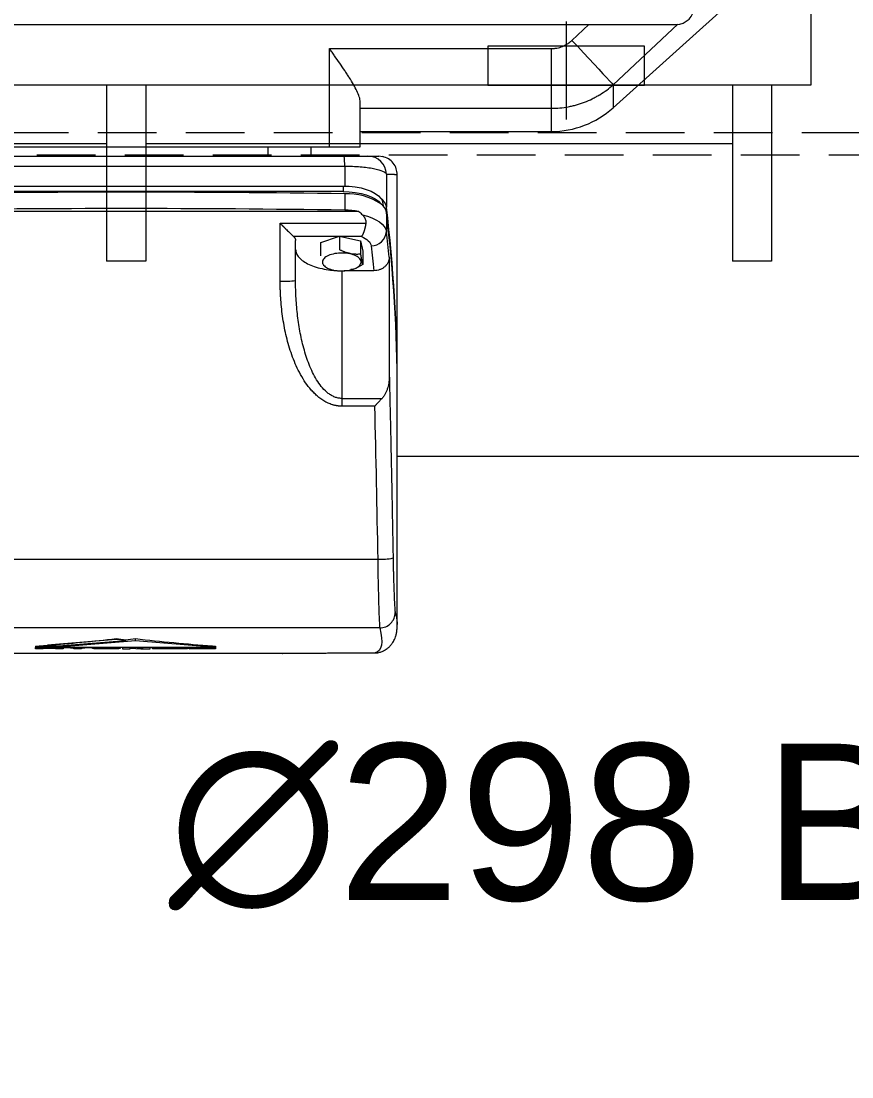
# Model space of a CAD drawing. Header units: millimetres. Extents: x -1229 to 6348, y -522 to 5252.
# Drawn here: x 717.9 to 987.6, y 2531.7 to 2874.5 of the extents above; entities that cross this region are included whole.
import ezdxf

# ---------------------------------------------------------------- set-up
doc = ezdxf.new("R2010")
doc.units = ezdxf.units.MM
doc.header["$LTSCALE"] = 25.4
doc.linetypes.add('CENTER', pattern=[2, 1.25, -0.25, 0.25, -0.25])
doc.linetypes.add('HIDDEN', pattern=[0.375, 0.25, -0.125])
doc.layers.get('Defpoints').update_dxf_attribs({"lineweight": 5})
for name, color, linetype, lineweight in [('CL', 1, 'CENTER', 5), ('HID2', 3, 'HIDDEN', 5), ('TEXT', 104, 'Continuous', 5)]:
    doc.layers.add(name, color=color, linetype=linetype, lineweight=lineweight)
doc.styles.get("Standard").update_dxf_attribs({"font": 'arial.ttf'})
doc.dimstyles.new('STANDARD 2 PLCS$3', dxfattribs={"dimtxt": 25.4, "dimasz": 12.7, "dimexe": 4.572, "dimexo": 1.5875, "dimgap": 2.286, "dimtad": 0, "dimtih": 1, "dimtoh": 1, "dimzin": 4, "dimdsep": 46, "dimtxsty": 'Standard', "dimcen": 2.286, "dimaunit": 1, "dimadec": 0, "dimazin": 1, "dimtfac": 1, "dimtofl": 0, "dimtmove": 1, "dimatfit": 3, "dimfxl": 25.4, "dimtolj": 1, "dimtzin": 4, "dimarcsym": 0})

# ---------------------------------------------------------------- blocks, each defined once
blk = doc.blocks.new('HHI 365TS TOP VIEW')
at = {"color": 7, "linetype": 'Continuous', "lineweight": 5}
for p, q in [((-241.59, -242.29), (-200.72, -205.5)), ((-575.2, -215.26), (-221.2, -215.26)), ((-254.97, -220.43), (-249.44, -215.26)), ((-220.61, -215.12), (-241.59, -234.83)), ((-254.97, -220.43), (-253.09, -222.45)), ((-253.09, -222.45), (-251.24, -224.44)), ((-333.7, -223.08), (-261.66, -223.08)), ((-333.7, -255), (-333.7, -223.08)), ((-261.66, -223.08), (-261.66, -242.48)), ((-251.24, -224.44), (-249.47, -226.35)), ((-249.47, -226.35), (-247.8, -228.15)), ((-247.8, -228.15), (-246.27, -229.79)), ((-246.27, -229.79), (-244.91, -231.26)), ((-244.91, -231.26), (-243.74, -232.52)), ((-243.74, -232.52), (-242.78, -233.55)), ((-242.78, -233.55), (-242.06, -234.33)), ((-242.06, -234.33), (-241.59, -234.83)), ((-241.59, -234.83), (-241.59, -242.29)), ((-323.7, -255), (-323.7, -240.4)), ((-323.7, -242.48), (-261.66, -242.48)), ((-261.66, -242.48), (-261.66, -250)), ((-323.7, -250), (-261.66, -250)), ((-465.7, -255), (-333.7, -255)), ((-353.7, -255), (-353.7, -258)), ((-339.7, -255), (-339.7, -258)), ((-333.7, -255), (-323.7, -255)), ((-316.42, -258.26), (-317.71, -258)), ((-328.74, -261.24), (-328.74, -267.72)), ((-315.19, -263.85), (-315.19, -274.53)), ((-311.71, -263.99), (-311.71, -264)), ((-311.7, -332.79), (-311.7, -264)), ((-470.15, -267.72), (-329.25, -267.72)), ((-329.25, -269.49), (-470.15, -269.49)), ((-329.25, -267.72), (-329.25, -269.49)), ((-329.25, -267.72), (-327.25, -267.79)), ((-329.25, -269.49), (-327.25, -269.56)), ((-328.74, -270.22), (-328.74, -275.55)), ((-327.25, -267.79), (-325.3, -268)), ((-327.25, -269.56), (-325.3, -269.77)), ((-325.3, -268), (-323.44, -268.34)), ((-325.3, -269.77), (-323.44, -270.12)), ((-323.44, -268.34), (-321.73, -268.82)), ((-323.44, -270.12), (-321.73, -270.59)), ((-321.73, -268.82), (-320.19, -269.41)), ((-321.73, -270.59), (-320.19, -271.18)), ((-320.19, -269.41), (-318.86, -270.1)), ((-318.86, -270.1), (-317.78, -270.88)), ((-320.19, -271.18), (-318.86, -271.88)), ((-318.86, -271.88), (-317.78, -272.65)), ((-317.78, -270.88), (-316.98, -271.72)), ((-317.78, -272.65), (-316.98, -273.5)), ((-316.2, -274.24), (-316.26, -273.48)), ((-316.26, -274.17), (-316.26, -273.48)), ((-324.2, -275.97), (-475.2, -275.97)), ((-322.96, -277.11), (-321.36, -277.53)), ((-321.36, -277.53), (-319.9, -278.05)), ((-315.19, -276.31), (-315.19, -282.52)), ((-349.7, -279.83), (-321.9, -279.83)), ((-349.7, -298.59), (-349.7, -279.83)), ((-319.9, -278.05), (-318.6, -278.65)), ((-318.6, -278.65), (-317.48, -279.33)), ((-317.48, -279.33), (-316.57, -280.07)), ((-316.57, -280.07), (-315.88, -280.86)), ((-315.88, -280.86), (-315.41, -281.68)), ((-330.73, -284.16), (-345.31, -284.16)), ((-336.54, -286.09), (-330.73, -284.16)), ((-330.45, -284.07), (-330.73, -284.16)), ((-330.45, -284.07), (-330.45, -288.34)), ((-330.01, -284.16), (-330.45, -284.07)), ((-323.34, -284.16), (-330.01, -284.16)), ((-330.01, -284.16), (-323.61, -285.49)), ((-315.41, -281.68), (-315.19, -282.52)), ((-336.54, -290.35), (-336.54, -286.09)), ((-323.61, -285.49), (-323.61, -289.75)), ((-323.61, -285.49), (-322.86, -288.92)), ((-322.86, -288.92), (-322.86, -293.19)), ((-314.27, -290.77), (-314.27, -329.33)), ((-332.58, -294.97), (-332.47, -294.99)), ((-329.7, -295.21), (-329.7, -336.68)), ((-319.28, -295.21), (-328.96, -295.21)), ((-326.95, -295), (-326.77, -294.95)), ((-311.7, -332.79), (-311.7, -332.75)), ((-311.7, -334.57), (-311.7, -332.79)), ((-311.7, -410.41), (-311.7, -334.57)), ((-329.7, -336.68), (-329.7, -339.21)), ((-329.7, -336.68), (-316.6, -336.68)), ((-319.05, -339.21), (-329.7, -339.21)), ((-481.36, -388.93), (-318.04, -388.93)), ((-317.36, -411.2), (-482.04, -411.2)), ((-311.78, -410.41), (-311.79, -410.57)), ((-402.95, -415.01), (-402.95, -414.69)), ((-396.7, -415.43), (-396.7, -414.69)), ((-429.15, -417.19), (-426.65, -417.19)), ((-429.15, -417.19), (-429.15, -417.62)), ((-429.15, -417.62), (-426.65, -417.62)), ((-429.15, -417.97), (-429.15, -417.62)), ((-426.65, -417.97), (-429.15, -417.97)), ((-427.95, -417.08), (-421.7, -417.08)), ((-426.65, -417.19), (-426.65, -417.62)), ((-426.65, -417.32), (-422.65, -417.32)), ((-426.65, -417.62), (-426.65, -417.76)), ((-426.65, -417.76), (-422.65, -417.76)), ((-422.65, -417.83), (-426.65, -417.83)), ((-426.65, -417.83), (-426.65, -417.97)), ((-402.95, -415.01), (-425.21, -416.85)), ((-422.65, -417.19), (-421.7, -417.19)), ((-422.65, -417.19), (-422.65, -417.62)), ((-422.65, -417.76), (-422.65, -417.62)), ((-422.65, -417.62), (-420.15, -417.62)), ((-422.65, -417.97), (-422.65, -417.83)), ((-420.15, -417.97), (-422.65, -417.97)), ((-421.7, -417.08), (-399.82, -415.27)), ((-396.7, -415.43), (-421.7, -417.5)), ((-421.7, -417.08), (-421.7, -417.5)), ((-421.7, -417.5), (-371.7, -417.5)), ((-420.15, -417.5), (-420.15, -417.62)), ((-420.15, -417.62), (-420.15, -417.97)), ((-419.9, -417.5), (-419.9, -417.62)), ((-416.65, -417.86), (-419.9, -417.62)), ((-419.9, -417.62), (-417.35, -417.62)), ((-417.35, -417.5), (-417.35, -417.62)), ((-417.35, -417.62), (-415.4, -417.76)), ((-416.65, -417.97), (-416.65, -417.86)), ((-414.15, -417.97), (-416.65, -417.97)), ((-415.4, -417.76), (-415.4, -417.5)), ((-415.4, -417.76), (-413.45, -417.62)), ((-410.9, -417.62), (-414.15, -417.86)), ((-414.15, -417.86), (-414.15, -417.97)), ((-413.45, -417.5), (-413.45, -417.62)), ((-413.45, -417.62), (-410.9, -417.62)), ((-410.9, -417.5), (-410.9, -417.62)), ((-410.65, -417.5), (-410.65, -417.62)), ((-410.65, -417.62), (-408.15, -417.62)), ((-410.65, -417.89), (-410.65, -417.62)), ((-403.4, -417.97), (-408.9, -417.97)), ((-408.15, -417.5), (-408.15, -417.62)), ((-408.15, -417.62), (-408.15, -417.87)), ((-407.4, -417.5), (-407.4, -417.9)), ((-407.4, -417.9), (-404.9, -417.9)), ((-404.9, -417.9), (-404.9, -417.5)), ((-404.15, -417.62), (-404.15, -417.5)), ((-404.15, -417.62), (-401.65, -417.62)), ((-404.15, -417.87), (-404.15, -417.62)), ((-399.82, -415.27), (-402.95, -415.01)), ((-401.65, -417.5), (-401.65, -417.62)), ((-401.65, -417.62), (-401.65, -417.89)), ((-400.9, -417.5), (-400.9, -417.62)), ((-400.9, -417.62), (-400.9, -417.97)), ((-397.9, -417.62), (-400.9, -417.62)), ((-400.9, -417.97), (-398.4, -417.97)), ((-399.82, -415.03), (-399.82, -415.27)), ((-398.4, -417.97), (-398.4, -417.76)), ((-398.13, -417.75), (-394.9, -417.97)), ((-397.9, -417.62), (-397.9, -417.5)), ((-394.68, -417.84), (-397.9, -417.62)), ((-371.7, -417.5), (-396.7, -415.43)), ((-394.9, -417.97), (-391.9, -417.97)), ((-394.68, -417.84), (-394.68, -417.5)), ((-394.4, -417.62), (-394.4, -417.5)), ((-391.9, -417.62), (-394.4, -417.62)), ((-394.4, -417.62), (-394.4, -417.83)), ((-391.9, -417.62), (-391.9, -417.5)), ((-391.9, -417.97), (-391.9, -417.62)), ((-391.15, -417.5), (-391.15, -417.62)), ((-391.15, -417.62), (-383.9, -417.62)), ((-391.15, -417.97), (-391.15, -417.62)), ((-383.9, -417.97), (-391.15, -417.97)), ((-388.65, -417.69), (-385.4, -417.69)), ((-388.65, -417.9), (-388.65, -417.69)), ((-385.4, -417.9), (-388.65, -417.9)), ((-385.4, -417.69), (-385.4, -417.9)), ((-384.65, -417.72), (-384.65, -417.87)), ((-383.9, -417.5), (-383.9, -417.62)), ((-382.4, -417.97), (-380.15, -417.62)), ((-379.79, -417.97), (-382.4, -417.97)), ((-382.15, -417.5), (-382.15, -417.7)), ((-382.15, -417.7), (-382.15, -417.89)), ((-380.15, -417.5), (-380.15, -417.62)), ((-380.15, -417.62), (-375.65, -417.62)), ((-378.14, -417.71), (-379.79, -417.97)), ((-379.27, -417.89), (-379.27, -417.97)), ((-379.27, -417.97), (-378.82, -417.9)), ((-373.4, -417.97), (-379.27, -417.97)), ((-378.82, -417.82), (-378.82, -417.9)), ((-378.82, -417.9), (-376.46, -417.9)), ((-377.66, -417.71), (-378.14, -417.71)), ((-376.46, -417.9), (-377.66, -417.71)), ((-375.65, -417.5), (-375.65, -417.62)), ((-375.65, -417.62), (-373.4, -417.97)), ((-373.47, -417.5), (-373.4, -417.51)), ((-373.4, -417.51), (-373.4, -417.97)), ((-373.15, -417.5), (-373.15, -417.62)), ((-373.15, -417.62), (-370.65, -417.62)), ((-373.15, -417.97), (-373.15, -417.62)), ((-370.65, -417.97), (-373.15, -417.97)), ((-371.7, -417.5), (-371.7, -417.08)), ((-371.7, -417.19), (-370.65, -417.19)), ((-370.65, -417.19), (-370.65, -417.62)), ((-370.65, -417.62), (-370.65, -417.97)), ((-329.7, -419.35), (-318.87, -419.35))]:
    blk.add_line(p, q, dxfattribs=at)
for centre, radius, start, end in [((-221.2, -209.26), 6, 270, 0), ((-261.66, -220), 30, 270, 312), ((-347.12, -260.67), 18.39, 358.2043, 8.3319), ((-321.19, -264), 6, 1.4162, 89.9666), ((-399.7, -5269.55), 4999.83, 89.18678, 90.81322), ((-327.98, -290.27), 20.06, 56.7456, 92.1682), ((-319.59, -273.82), 3.34, 5.7008, 38.7879), ((-319.57, -275.34), 4.45, 10.4786, 54.4151), ((-319.57, -277.12), 4.45, 10.4782, 54.4154), ((-399.7, -5274.78), 4999.73, 89.18677, 90.81323), ((-329.1, -304.44), 28.89, 80.2357, 89.2826), ((-800.64, -332.86), 488.94, 0.0076, 6.8513), ((-800.64, -334.63), 488.94, 0.0076, 6.8513), ((-320.07, -282.21), 4.88, 268.6083, 356.2895), ((-805.4, -341.32), 493.72, 5.8763, 6.8399), ((-348.45, -255.34), 43.27, 268.346, 274.9725), ((-317.2, -368.99), 19.95, 267.5831, 282.0203), ((-317.36, -406.2), 5, 270.0283, 0.4103)]:
    blk.add_arc(centre, radius, start, end, dxfattribs=at)
for centre, major_axis, start_param, end_param in [((-425.21, 1880.52), (95, 2299.35), 3.213196, 3.229959), ((-380.69, 1880.52), (-95, 2299.35), 3.053227, 3.05558)]:
    blk.add_ellipse(centre, major_axis=major_axis, ratio=0.576034, start_param=start_param, end_param=end_param, dxfattribs=at)
for points, knots in [([(-261.66, -223.08), (-261.56, -223.08), (-261.35, -223.08), (-261.05, -223.06), (-260.74, -223.04), (-260.44, -223), (-260.13, -222.96), (-259.63, -222.87), (-258.93, -222.7), (-258.06, -222.4), (-257.22, -222.02), (-256.51, -221.62), (-255.92, -221.22), (-255.43, -220.84), (-255.12, -220.57), (-254.97, -220.43)], [0, 0, 0, 0, 0.041829, 0.083586, 0.125311, 0.167048, 0.208838, 0.250723, 0.375261, 0.500054, 0.624449, 0.749194, 0.832681, 0.916178, 1, 1, 1, 1]), ([(-323.7, -240.4), (-323.7, -240.15), (-323.73, -239.89), (-323.83, -239.34), (-323.91, -239.05), (-324.19, -238.14), (-324.46, -237.5), (-325.1, -236.16), (-325.49, -235.44), (-326.32, -234), (-326.77, -233.26), (-327.48, -232.13), (-327.73, -231.75), (-328.23, -230.98), (-328.49, -230.59), (-329.27, -229.42), (-329.81, -228.64), (-330.89, -227.06), (-331.45, -226.27), (-332.29, -225.08), (-332.57, -224.68), (-332.99, -224.08), (-333.2, -223.78), (-333.42, -223.48), (-333.56, -223.28), (-333.63, -223.18), (-333.7, -223.08)], [0, 0, 0, 0, 0.0625, 0.0625, 0.125, 0.125, 0.25, 0.25, 0.375, 0.375, 0.5, 0.5, 0.5625, 0.5625, 0.625, 0.625, 0.75, 0.75, 0.875, 0.875, 0.9375, 0.9375, 0.96875, 0.984375, 0.984375, 1, 1, 1, 1]), ([(-261.66, -242.48), (-259.8, -242.48), (-257.97, -242.31), (-255.69, -241.88), (-255.23, -241.79), (-254.34, -241.58), (-253.89, -241.46), (-252.57, -241.09), (-251.7, -240.8), (-250, -240.15), (-249.17, -239.79), (-247.94, -239.19), (-247.54, -238.97), (-246.73, -238.53), (-246.34, -238.3), (-244.38, -237.11), (-242.93, -236.03), (-241.59, -234.83)], [0, 0, 0, 0, 0.25, 0.25, 0.3125, 0.3125, 0.375, 0.375, 0.5, 0.5, 0.625, 0.625, 0.6875, 0.6875, 0.75, 0.75, 1, 1, 1, 1]), ([(-470.48, -258), (-468.95, -258), (-465.91, -258), (-461.34, -258), (-456.78, -258), (-452.21, -258), (-447.65, -258), (-443.08, -258), (-438.51, -258), (-433.95, -258), (-429.38, -258), (-424.81, -258), (-420.25, -258), (-415.68, -258), (-411.12, -258), (-406.55, -258), (-401.98, -258), (-397.42, -258), (-392.85, -258), (-388.28, -258), (-383.72, -258), (-379.15, -258), (-374.59, -258), (-370.02, -258), (-365.45, -258), (-360.89, -258), (-356.32, -258), (-351.75, -258), (-347.19, -258), (-342.62, -258), (-338.06, -258), (-333.49, -258), (-330.45, -258), (-328.92, -258)], [0, 0, 0, 0, 0.03227, 0.064537, 0.096803, 0.129066, 0.161327, 0.193587, 0.225845, 0.258102, 0.290357, 0.322612, 0.354865, 0.387118, 0.419371, 0.451623, 0.483874, 0.516126, 0.548377, 0.580629, 0.612882, 0.645135, 0.677388, 0.709643, 0.741898, 0.774155, 0.806413, 0.838673, 0.870934, 0.903197, 0.935463, 0.96773, 1, 1, 1, 1]), ([(-328.92, -258), (-328.83, -258), (-328.64, -258), (-328.37, -258), (-328.09, -258), (-327.81, -258), (-327.39, -258), (-326.82, -258), (-326.12, -258), (-325.44, -258), (-324.55, -258), (-323.53, -258), (-322.71, -258), (-322.17, -258), (-321.84, -258), (-321.57, -258), (-321.39, -258), (-321.28, -258), (-321.22, -258), (-321.19, -258), (-321.18, -258)], [0, 0, 0, 0, 0.0221276, 0.0442317, 0.0663462, 0.0885051, 0.1107423, 0.169389, 0.2284738, 0.2902187, 0.3526216, 0.4817103, 0.6137842, 0.6796803, 0.7462157, 0.8108249, 0.8758608, 0.9171784, 0.958521, 1, 1, 1, 1]), ([(-321.18, -258), (-321.1, -258), (-320.93, -258), (-320.7, -258), (-320.47, -258), (-320.25, -258), (-320.04, -258), (-319.84, -258), (-319.65, -258), (-319.47, -258), (-319.29, -258), (-319.13, -258), (-318.97, -258), (-318.83, -258), (-318.69, -258), (-318.56, -258), (-318.44, -258), (-318.33, -258), (-318.23, -258), (-318.13, -258), (-318.05, -258), (-317.98, -258), (-317.91, -258), (-317.85, -258), (-317.8, -258), (-317.77, -258), (-317.74, -258), (-317.71, -258), (-317.7, -258), (-317.7, -258), (-317.7, -258), (-317.71, -258)], [0, 0, 0, 0, 0.034484, 0.068967, 0.103449, 0.137931, 0.172411, 0.206891, 0.24137, 0.275849, 0.310328, 0.344807, 0.379285, 0.413763, 0.448242, 0.48272, 0.517199, 0.551679, 0.586159, 0.62064, 0.655121, 0.689603, 0.724087, 0.758571, 0.793056, 0.827543, 0.862031, 0.896521, 0.931012, 0.965505, 1, 1, 1, 1]), ([(-311.71, -263.99), (-311.76, -263.36), (-311.87, -262.09), (-312.88, -260.24), (-314.47, -258.77), (-315.76, -258.35), (-316.41, -258.14)], [0, 0, 0, 0, 0.2454501, 0.4968965, 0.7500871, 1, 1, 1, 1]), ([(-328.74, -261.24), (-327.01, -261.25), (-325.29, -261.33), (-322.1, -261.59), (-320.63, -261.79), (-318.15, -262.26), (-317.14, -262.55), (-315.71, -263.17), (-315.29, -263.51), (-315.19, -263.85)], [0, 0, 0, 0, 0.25, 0.25, 0.5, 0.5, 0.75, 0.75, 1, 1, 1, 1]), ([(-315.19, -263.85), (-314.97, -263.85), (-314.51, -263.86), (-313.9, -263.88), (-313.46, -263.89), (-313.17, -263.9), (-313, -263.91), (-312.84, -263.91), (-312.69, -263.92), (-312.56, -263.92), (-312.45, -263.93), (-312.34, -263.93), (-312.19, -263.94), (-312.03, -263.95), (-311.89, -263.96), (-311.77, -263.98), (-311.71, -263.99), (-311.71, -263.99), (-311.71, -263.99)], [0, 0, 0, 0, 0.102976, 0.211521, 0.325634, 0.365314, 0.405624, 0.446566, 0.48814, 0.530345, 0.559739, 0.585405, 0.645718, 0.715275, 0.794078, 0.882126, 0.979419, 1, 1, 1, 1]), ([(-322.96, -277.11), (-322.9, -277.16), (-322.8, -277.27), (-322.66, -277.45), (-322.52, -277.62), (-322.4, -277.8), (-322.29, -277.98), (-322.2, -278.16), (-322.1, -278.39), (-322, -278.65), (-321.92, -278.95), (-321.88, -279.25), (-321.87, -279.54), (-321.89, -279.73), (-321.9, -279.83)], [0, 0, 0, 0, 0.075946, 0.150207, 0.222882, 0.294079, 0.363916, 0.43252, 0.500031, 0.60681, 0.709365, 0.808493, 0.905065, 1, 1, 1, 1]), ([(-349.7, -279.83), (-349.62, -279.9), (-349.48, -280.05), (-349.27, -280.26), (-349.08, -280.45), (-348.9, -280.63), (-348.74, -280.78), (-348.6, -280.92), (-348.3, -281.22), (-347.86, -281.66), (-347.27, -282.25), (-346.72, -282.79), (-346.27, -283.23), (-345.94, -283.55), (-345.71, -283.78), (-345.49, -283.99), (-345.37, -284.11), (-345.31, -284.16)], [0, 0, 0, 0, 0.046134, 0.088808, 0.128022, 0.163776, 0.19607, 0.224905, 0.25028, 0.383484, 0.50032, 0.63148, 0.75014, 0.816854, 0.880661, 0.941667, 1, 1, 1, 1]), ([(-321.9, -279.83), (-321.91, -279.9), (-321.93, -280.05), (-321.97, -280.27), (-322, -280.49), (-322.04, -280.7), (-322.09, -280.92), (-322.13, -281.13), (-322.18, -281.33), (-322.23, -281.53), (-322.28, -281.73), (-322.33, -281.92), (-322.38, -282.1), (-322.44, -282.29), (-322.49, -282.46), (-322.55, -282.63), (-322.61, -282.79), (-322.67, -282.95), (-322.74, -283.1), (-322.8, -283.25), (-322.86, -283.39), (-322.93, -283.52), (-323, -283.64), (-323.06, -283.76), (-323.13, -283.87), (-323.2, -283.98), (-323.27, -284.07), (-323.31, -284.13), (-323.34, -284.16)], [0, 0, 0, 0, 0.040475, 0.080783, 0.120926, 0.160907, 0.200729, 0.240395, 0.279904, 0.31926, 0.358461, 0.397508, 0.436402, 0.47514, 0.513722, 0.552147, 0.590412, 0.628515, 0.666454, 0.704226, 0.741828, 0.779257, 0.816509, 0.853582, 0.890471, 0.927172, 0.963683, 1, 1, 1, 1]), ([(-345.31, -284.16), (-345.28, -284.2), (-345.21, -284.26), (-345.12, -284.36), (-345.04, -284.46), (-344.97, -284.56), (-344.91, -284.67), (-344.83, -284.81), (-344.76, -284.99), (-344.71, -285.2), (-344.7, -285.35), (-344.7, -285.42)], [0, 0, 0, 0, 0.082554, 0.16516, 0.247939, 0.331012, 0.414498, 0.498514, 0.665379, 0.832242, 1, 1, 1, 1]), ([(-344.7, -288.31), (-344.64, -288.77), (-344.53, -289.67), (-343.64, -290.97), (-342.25, -292.17), (-340.37, -293.22), (-338.09, -294.09), (-335.48, -294.72), (-333.14, -295.08), (-331.69, -295.13), (-331.22, -295.14)], [0, 0, 0, 0, 0.133657, 0.267314, 0.40097, 0.534627, 0.668284, 0.801941, 0.935598, 1, 1, 1, 1]), ([(-323.95, -293.58), (-324.29, -293.92), (-324.78, -294.24), (-325.98, -294.76), (-326.69, -294.96), (-328.24, -295.23), (-329.07, -295.3), (-330.71, -295.27), (-331.53, -295.19), (-333.04, -294.88), (-333.72, -294.65), (-334.85, -294.1), (-335.3, -293.77), (-335.88, -293.06), (-336.02, -292.68), (-335.97, -291.92), (-335.78, -291.55), (-335.11, -290.85), (-334.62, -290.54), (-333.42, -290.02), (-332.71, -289.81), (-331.16, -289.55), (-330.33, -289.48), (-328.69, -289.5), (-327.87, -289.59), (-326.36, -289.9), (-325.68, -290.13), (-324.55, -290.68), (-324.1, -291.01), (-323.52, -291.72), (-323.38, -292.1), (-323.43, -292.86), (-323.62, -293.23), (-323.95, -293.58)], [0, 0, 0, 0, 0.0625, 0.0625, 0.125, 0.125, 0.1875, 0.1875, 0.25, 0.25, 0.3125, 0.3125, 0.375, 0.375, 0.4375, 0.4375, 0.5, 0.5, 0.5625, 0.5625, 0.625, 0.625, 0.6875, 0.6875, 0.75, 0.75, 0.8125, 0.8125, 0.875, 0.875, 0.9375, 0.9375, 1, 1, 1, 1]), ([(-330.45, -288.34), (-330.34, -288.39), (-330.1, -288.51), (-329.76, -288.66), (-329.42, -288.81), (-329.09, -288.94), (-328.58, -289.14), (-327.89, -289.36), (-327.03, -289.57), (-326.16, -289.72), (-325.4, -289.78), (-324.74, -289.8), (-324.18, -289.79), (-323.8, -289.77), (-323.61, -289.75)], [0, 0, 0, 0, 0.052814, 0.104281, 0.154429, 0.203288, 0.250888, 0.377157, 0.500152, 0.623874, 0.751084, 0.830471, 0.913399, 1, 1, 1, 1]), ([(-323.61, -289.75), (-323.6, -289.84), (-323.57, -290.02), (-323.53, -290.28), (-323.5, -290.53), (-323.46, -290.76), (-323.4, -291.1), (-323.33, -291.53), (-323.23, -292), (-323.14, -292.4), (-323.05, -292.69), (-322.98, -292.9), (-322.92, -293.06), (-322.88, -293.14), (-322.86, -293.19)], [0, 0, 0, 0, 0.0526884, 0.1040362, 0.1540703, 0.2028197, 0.250316, 0.3772841, 0.5009457, 0.6239048, 0.7503101, 0.8299356, 0.9131211, 1, 1, 1, 1]), ([(-314.27, -290.77), (-314.27, -291.07), (-314.3, -291.36), (-314.4, -291.78), (-314.44, -291.92), (-314.53, -292.2), (-314.59, -292.34), (-314.78, -292.74), (-314.93, -293), (-315.3, -293.48), (-315.51, -293.71), (-315.97, -294.12), (-316.22, -294.3), (-316.77, -294.63), (-317.06, -294.76), (-317.66, -294.98), (-317.97, -295.07), (-318.62, -295.18), (-318.95, -295.21), (-319.28, -295.21)], [0, 0, 0, 0, 0.125, 0.125, 0.1875, 0.1875, 0.25, 0.25, 0.375, 0.375, 0.5, 0.5, 0.625, 0.625, 0.75, 0.75, 0.875, 0.875, 1, 1, 1, 1]), ([(-322.86, -293.19), (-323.87, -293.83), (-325.18, -294.66), (-326.49, -294.82), (-326.78, -294.86)], [0, 0, 0, 0, 0.776692, 1, 1, 1, 1]), ([(-329.7, -339.21), (-329.8, -339.21), (-330.01, -339.21), (-330.31, -339.19), (-330.62, -339.17), (-330.92, -339.14), (-331.23, -339.09), (-331.53, -339.04), (-331.83, -338.98), (-332.14, -338.91), (-332.44, -338.83), (-333.13, -338.63), (-334.19, -338.23), (-335.54, -337.5), (-336.82, -336.62), (-338, -335.63), (-339.1, -334.54), (-340.43, -333.02), (-341.94, -330.92), (-343.99, -327.36), (-346.02, -322.6), (-347.45, -317.71), (-348.31, -313.74), (-348.82, -310.76), (-349.22, -307.74), (-349.45, -305.22), (-349.58, -303.18), (-349.65, -301.66), (-349.69, -300.13), (-349.7, -299.11), (-349.7, -298.59)], [0, 0, 0, 0, 0.006236, 0.012471, 0.018711, 0.02496, 0.031225, 0.037512, 0.043826, 0.050173, 0.056558, 0.062987, 0.093831, 0.125961, 0.156703, 0.188948, 0.219643, 0.251758, 0.312246, 0.37736, 0.50307, 0.627684, 0.688774, 0.751425, 0.81287, 0.875288, 0.90631, 0.93743, 0.968656, 1, 1, 1, 1]), ([(-329.7, -336.68), (-330.09, -336.68), (-330.48, -336.64), (-331.24, -336.49), (-331.61, -336.38), (-332.34, -336.1), (-332.7, -335.93), (-333.41, -335.52), (-333.75, -335.29), (-334.74, -334.53), (-335.35, -333.94), (-336.49, -332.63), (-337.02, -331.92), (-337.99, -330.44), (-338.43, -329.65), (-339.27, -328.03), (-339.66, -327.19), (-340.37, -325.47), (-340.7, -324.6), (-341.31, -322.83), (-341.59, -321.92), (-342.37, -319.19), (-342.8, -317.35), (-343.51, -313.64), (-343.8, -311.77), (-344.26, -308.01), (-344.42, -306.11), (-344.64, -302.3), (-344.7, -300.38), (-344.7, -298.45)], [0, 0, 0, 0, 0.03125, 0.03125, 0.0625, 0.0625, 0.09375, 0.09375, 0.125, 0.125, 0.1875, 0.1875, 0.25, 0.25, 0.3125, 0.3125, 0.375, 0.375, 0.4375, 0.4375, 0.5, 0.5, 0.625, 0.625, 0.75, 0.75, 0.875, 0.875, 1, 1, 1, 1]), ([(-314.27, -329.33), (-314.27, -329.98), (-314.31, -330.63), (-314.47, -331.91), (-314.6, -332.54), (-314.86, -333.48), (-314.96, -333.8), (-315.19, -334.42), (-315.32, -334.72), (-315.61, -335.31), (-315.78, -335.6), (-316.15, -336.16), (-316.36, -336.43), (-316.6, -336.68)], [0, 0, 0, 0, 0.25, 0.25, 0.5, 0.5, 0.625, 0.625, 0.75, 0.75, 0.875, 0.875, 1, 1, 1, 1]), ([(-314.27, -329.33), (-314.23, -330.98), (-314.16, -334.27), (-314.04, -339.2), (-313.93, -344.14), (-313.82, -349.07), (-313.72, -354), (-313.61, -358.93), (-313.51, -363.86), (-313.41, -368.79), (-313.32, -373.72), (-313.22, -378.65), (-313.13, -383.58), (-313.07, -386.86), (-313.04, -388.51)], [0, 0, 0, 0, 0.083362, 0.1667175, 0.2500669, 0.3334106, 0.4167489, 0.5000823, 0.5834112, 0.6667358, 0.7500566, 0.833374, 0.9166883, 1, 1, 1, 1]), ([(-316.6, -336.68), (-316.66, -336.74), (-316.78, -336.87), (-316.98, -337.08), (-317.2, -337.31), (-317.48, -337.59), (-317.8, -337.93), (-318.12, -338.26), (-318.44, -338.59), (-318.74, -338.89), (-318.95, -339.11), (-319.05, -339.21)], [0, 0, 0, 0, 0.0768208, 0.1601844, 0.2499828, 0.3547442, 0.4988845, 0.6463098, 0.7491238, 0.8820588, 1, 1, 1, 1]), ([(-318.04, -388.93), (-318.02, -390.35), (-318, -391.75), (-317.96, -393.8), (-317.95, -394.48), (-317.92, -395.82), (-317.91, -396.48), (-317.86, -398.43), (-317.83, -399.67), (-317.79, -401.41), (-317.77, -401.98), (-317.74, -403.07), (-317.73, -403.61), (-317.68, -405.13), (-317.65, -406.04), (-317.6, -407.27), (-317.58, -407.65), (-317.55, -408.37), (-317.54, -408.7), (-317.49, -409.61), (-317.46, -410.1), (-317.42, -410.65), (-317.41, -410.8), (-317.38, -411.05), (-317.37, -411.14), (-317.36, -411.2)], [0, 0, 0, 0, 0.125, 0.125, 0.1875, 0.1875, 0.25, 0.25, 0.375, 0.375, 0.4375, 0.4375, 0.5, 0.5, 0.625, 0.625, 0.6875, 0.6875, 0.75, 0.75, 0.875, 0.875, 0.9375, 0.9375, 1, 1, 1, 1]), ([(-313.04, -388.51), (-313.04, -388.65), (-313.03, -388.93), (-313.03, -389.35), (-313.02, -389.76), (-313.01, -390.18), (-313, -390.59), (-312.99, -391.01), (-312.98, -391.42), (-312.97, -392.24), (-312.94, -393.45), (-312.89, -395.02), (-312.85, -396.53), (-312.79, -398.43), (-312.71, -400.61), (-312.63, -402.44), (-312.57, -403.66), (-312.52, -404.44), (-312.48, -405.09), (-312.44, -405.52), (-312.42, -405.79), (-312.4, -405.95), (-312.38, -406.08), (-312.36, -406.14), (-312.36, -406.16)], [0, 0, 0, 0, 0.015643, 0.031265, 0.046873, 0.062475, 0.078078, 0.093691, 0.109322, 0.124976, 0.187502, 0.25007, 0.312441, 0.374856, 0.499948, 0.624499, 0.68712, 0.7498, 0.812074, 0.874394, 0.905822, 0.937191, 0.968563, 1, 1, 1, 1]), ([(-312.36, -406.16), (-312.07, -407.38), (-311.67, -409.03), (-311.76, -410.12), (-311.78, -410.41)], [0, 0, 0, 0, 0.731912, 1, 1, 1, 1]), ([(-317.36, -419.1), (-317.21, -419.06), (-316.81, -418.94), (-316.2, -418.68), (-315.56, -418.33), (-315.06, -417.99), (-314.67, -417.69), (-314.38, -417.44), (-314.14, -417.2), (-313.88, -416.92), (-313.6, -416.6), (-313.26, -416.15), (-312.91, -415.59), (-312.55, -414.89), (-312.21, -414.04), (-311.93, -413.02), (-311.74, -411.84), (-311.71, -410.97), (-311.7, -410.51)], [0, 0, 0, 0, 0.041287, 0.11709, 0.183719, 0.24117, 0.279868, 0.312894, 0.340249, 0.365542, 0.404405, 0.454816, 0.516778, 0.590295, 0.675371, 0.772009, 0.880215, 1, 1, 1, 1]), ([(-408.9, -417.97), (-409.13, -417.97), (-409.36, -417.97), (-409.79, -417.96), (-409.98, -417.96), (-410.3, -417.94), (-410.43, -417.93), (-410.61, -417.91), (-410.65, -417.9), (-410.65, -417.89)], [0, 0, 0, 0, 0.25, 0.25, 0.5, 0.5, 0.75, 0.75, 1, 1, 1, 1]), ([(-408.15, -417.87), (-408.15, -417.87), (-408.15, -417.87), (-408.14, -417.87), (-408.13, -417.88), (-408.09, -417.88), (-408.04, -417.89), (-407.94, -417.89), (-407.82, -417.9), (-407.69, -417.9), (-407.55, -417.9), (-407.45, -417.9), (-407.4, -417.9)], [0, 0, 0, 0, 0.060238, 0.119992, 0.179803, 0.240207, 0.36994, 0.500129, 0.629863, 0.760052, 0.879915, 1, 1, 1, 1]), ([(-404.9, -417.9), (-404.88, -417.9), (-404.83, -417.9), (-404.76, -417.9), (-404.69, -417.9), (-404.6, -417.9), (-404.49, -417.9), (-404.37, -417.89), (-404.27, -417.89), (-404.2, -417.88), (-404.16, -417.87), (-404.16, -417.87), (-404.15, -417.87)], [0, 0, 0, 0, 0.060238, 0.119992, 0.179803, 0.240207, 0.36994, 0.500129, 0.629863, 0.760052, 0.879915, 1, 1, 1, 1]), ([(-401.65, -417.89), (-401.65, -417.9), (-401.7, -417.91), (-401.87, -417.93), (-402, -417.94), (-402.33, -417.96), (-402.52, -417.96), (-402.95, -417.97), (-403.17, -417.97), (-403.4, -417.97)], [0, 0, 0, 0, 0.25, 0.25, 0.5, 0.5, 0.75, 0.75, 1, 1, 1, 1]), ([(-398.4, -417.76), (-398.4, -417.76), (-398.4, -417.76), (-398.39, -417.76), (-398.37, -417.75), (-398.3, -417.75), (-398.22, -417.75), (-398.16, -417.75), (-398.14, -417.75), (-398.13, -417.75)], [0, 0, 0, 0, 0.083946, 0.166681, 0.252002, 0.500206, 0.74841, 0.87344, 1, 1, 1, 1]), ([(-394.4, -417.83), (-394.4, -417.83), (-394.41, -417.83), (-394.42, -417.84), (-394.44, -417.84), (-394.51, -417.84), (-394.59, -417.84), (-394.65, -417.84), (-394.67, -417.84), (-394.68, -417.84)], [0, 0, 0, 0, 0.083946, 0.166681, 0.252002, 0.500206, 0.74841, 0.87344, 1, 1, 1, 1]), ([(-385.4, -417.69), (-385.38, -417.69), (-385.33, -417.69), (-385.26, -417.69), (-385.19, -417.69), (-385.1, -417.69), (-384.99, -417.69), (-384.87, -417.7), (-384.77, -417.7), (-384.7, -417.71), (-384.66, -417.72), (-384.66, -417.72), (-384.65, -417.72)], [0, 0, 0, 0, 0.060238, 0.119992, 0.179803, 0.240207, 0.36994, 0.500129, 0.629863, 0.760052, 0.879915, 1, 1, 1, 1]), ([(-384.65, -417.87), (-384.65, -417.87), (-384.66, -417.87), (-384.67, -417.87), (-384.68, -417.88), (-384.71, -417.88), (-384.77, -417.89), (-384.87, -417.89), (-384.99, -417.9), (-385.12, -417.9), (-385.26, -417.9), (-385.36, -417.9), (-385.4, -417.9)], [0, 0, 0, 0, 0.060238, 0.119992, 0.179803, 0.240207, 0.36994, 0.500129, 0.629863, 0.760052, 0.879915, 1, 1, 1, 1]), ([(-383.9, -417.62), (-383.67, -417.62), (-383.45, -417.62), (-383.02, -417.63), (-382.83, -417.63), (-382.5, -417.65), (-382.37, -417.66), (-382.2, -417.68), (-382.15, -417.69), (-382.15, -417.7)], [0, 0, 0, 0, 0.25, 0.25, 0.5, 0.5, 0.75, 0.75, 1, 1, 1, 1]), ([(-382.15, -417.89), (-382.15, -417.9), (-382.2, -417.91), (-382.37, -417.93), (-382.5, -417.94), (-382.83, -417.96), (-383.02, -417.96), (-383.45, -417.97), (-383.67, -417.97), (-383.9, -417.97)], [0, 0, 0, 0, 0.25, 0.25, 0.5, 0.5, 0.75, 0.75, 1, 1, 1, 1]), ([(-348.98, -419.47), (-365.88, -419.47), (-382.79, -419.47), (-416.62, -419.47), (-433.53, -419.47), (-450.42, -419.47)], [0, 0, 0, 0, 0.5, 0.5, 1, 1, 1, 1]), ([(-348.98, -419.47), (-348.94, -419.47), (-348.86, -419.47), (-348.72, -419.46), (-348.58, -419.46), (-348.43, -419.46), (-348.27, -419.46), (-348.11, -419.46), (-347.78, -419.45), (-347.25, -419.44), (-346.45, -419.44), (-345.54, -419.43), (-344.17, -419.41), (-342.21, -419.4), (-339.92, -419.38), (-337.94, -419.37), (-336.38, -419.36), (-334.76, -419.36), (-333.37, -419.35), (-332.25, -419.35), (-331.4, -419.35), (-330.55, -419.35), (-329.98, -419.35), (-329.7, -419.35)], [0, 0, 0, 0, 0.018026, 0.036007, 0.05395, 0.071861, 0.089749, 0.10762, 0.125482, 0.187991, 0.250069, 0.313006, 0.375419, 0.500013, 0.625228, 0.687824, 0.74996, 0.812681, 0.875097, 0.906398, 0.937601, 0.968778, 1, 1, 1, 1]), ([(-318.87, -419.35), (-318.57, -419.34), (-318.06, -419.32), (-317.56, -419.17), (-317.35, -419.1)], [0, 0, 0, 0, 0.5891604, 1, 1, 1, 1])]:
    blk.add_open_spline(points, degree=3, knots=knots, dxfattribs=at)
for points in [[(-470.66, -261.24), (-423.37, -261.24), (-376.03, -261.24), (-328.74, -261.24)], [(-324.2, -275.97), (-323.76, -276.32), (-323.35, -276.7), (-322.96, -277.11)], [(-323.34, -284.16), (-321.46, -284.9), (-320.32, -285.96), (-320.18, -287.09)], [(-344.7, -298.45), (-344.7, -293.83), (-344.7, -290.04), (-344.7, -285.42)], [(-320.18, -287.09), (-319.84, -289.92), (-319.57, -292.38), (-319.28, -295.21)], [(-319.05, -339.21), (-318.67, -355.78), (-318.33, -372.35), (-318.04, -388.93)], [(-317.36, -411.2), (-316.1, -416.04), (-316.67, -418.74), (-318.87, -419.35)], [(-399.82, -415.03), (-398.78, -414.92), (-397.74, -414.81), (-396.7, -414.69)], [(-396.7, -414.69), (-388.37, -415.62), (-380.03, -416.42), (-371.7, -417.08)], [(-427.95, -417.08), (-427.04, -417), (-426.12, -416.93), (-425.21, -416.85)]]:
    blk.add_open_spline(points, degree=3, dxfattribs=at)
blk = doc.blocks.new('*D86')
at = {"layer": 'Defpoints', "color": 0, "linetype": 'Continuous', "ltscale": 3, "transparency": 16777216}
for p in [(1557.73, 3207.67), (1377.62, 2969.69)]:
    blk.add_point(p, dxfattribs=at)
at = {"layer": 'TEXT', "color": 0, "linetype": 'Continuous', "lineweight": -2, "ltscale": 3, "transparency": 16777216}
for p, q in [((1467.67, 3086.39), (1467.67, 3090.97)), ((1465.39, 3088.68), (1469.96, 3088.68)), ((1107.52, 2612.8), (1369.95, 2959.56)), ((1094.82, 2612.8), (1107.52, 2612.8))]:
    blk.add_line(p, q, dxfattribs=at)
at = {"layer": 'TEXT', "color": 0, "linetype": 'Continuous', "ltscale": 3, "transparency": 16777216}
blk.add_solid([(1368.27, 2960.84), (1371.64, 2958.29), (1377.62, 2969.69)], dxfattribs=at)
at = {"layer": 'TEXT', "color": 0, "linetype": 'Continuous', "lineweight": 5, "ltscale": 3, "transparency": 16777216, "insert": (931.38, 2612.8), "char_height": 50.8, "attachment_point": 5}
blk.add_mtext('\\A1;∅298 B.C.', dxfattribs=at)
blk = doc.blocks.new('*D87')
at = {"layer": 'Defpoints', "color": 0, "linetype": 'Continuous', "ltscale": 3, "transparency": 16777216}
for p in [(1415.91, 2958.7), (1405.22, 2942.93)]:
    blk.add_point(p, dxfattribs=at)
at = {"layer": 'TEXT', "color": 0, "linetype": 'Continuous', "lineweight": -2, "ltscale": 3, "transparency": 16777216}
for p, q in [((1410.57, 2948.53), (1410.57, 2953.1)), ((1408.28, 2950.81), (1412.85, 2950.81)), ((1103.76, 2498.36), (1398.09, 2932.42)), ((1091.06, 2498.36), (1103.76, 2498.36))]:
    blk.add_line(p, q, dxfattribs=at)
at = {"layer": 'TEXT', "color": 0, "linetype": 'Continuous', "ltscale": 3, "transparency": 16777216}
blk.add_solid([(1396.34, 2933.61), (1399.84, 2931.23), (1405.22, 2942.93)], dxfattribs=at)
at = {"layer": 'TEXT', "color": 0, "linetype": 'Continuous', "lineweight": 5, "ltscale": 3, "transparency": 16777216, "insert": (733.54, 2498.36), "char_height": 50.8, "attachment_point": 5}
blk.add_mtext('\\A1;3/4-10 UNC HOLE, 8X', dxfattribs=at)

msp = doc.modelspace()

# ---------------------------------------------------------------- linework, layer by layer
at = {"lineweight": 5}
for p, q in [((974.248, 2968.03), (974.248, 2853.73)), ((948.848, 2853.73), (948.848, 2796.58)), ((961.548, 2853.73), (961.548, 2796.58)), ((961.548, 2796.58), (948.848, 2796.58))]:
    msp.add_line(p, q, dxfattribs=at)
at = {"color": 7, "lineweight": 5}
for p, q in [((974.248, 2853.73), (529.749, 2853.73)), ((745.648, 2853.73), (745.648, 2796.58)), ((758.348, 2853.73), (758.348, 2796.58)), ((745.648, 2834.68), (555.149, 2834.68)), ((948.848, 2834.68), (758.348, 2834.68)), ((758.348, 2796.58), (745.648, 2796.58)), ((1590.025, 2733.08), (839.998, 2733.08))]:
    msp.add_line(p, q, dxfattribs=at)
at = {"lineweight": 5}
msp.add_lwpolyline([(920.274, 2866.43), (869.474, 2866.43), (869.474, 2853.73), (920.274, 2853.73)], close=True, dxfattribs=at)
at = {"layer": 'CL', "color": 5, "lineweight": 5}
msp.add_line((894.874, 2874.348), (894.874, 2839.816), dxfattribs=at)
at = {"layer": 'HID2', "color": 7, "lineweight": 5, "ltscale": 3}
for p, q in [((1476.248, 2838.236), (315.768, 2838.236)), ((1485.001, 2830.997), (315.768, 2830.997))]:
    msp.add_line(p, q, dxfattribs=at)

# ---------------------------------------------------------------- block references
at = {"color": 7, "lineweight": 5}
msp.add_blockref('HHI 365TS TOP VIEW', (1151.698, 3088.68), dxfattribs=at)

# ---------------------------------------------------------------- dimensions: what is measured, and where the dimension line sits
at = {"layer": 'TEXT', "color": 7, "linetype": 'Continuous', "lineweight": 5, "ltscale": 3}
for p1, p2, text, override, picture, middle in [((1557.725, 3207.67), (1377.619, 2969.69), '<> B.C.', {"dimscale": 1, "dimtxt": 50.8, "dimdec": 0}, '*D86', (1107.518, 2612.798)), ((1415.912, 2958.697), (1405.22, 2942.93), '3/4-10 UNC HOLE, 8X', {"dimscale": 1, "dimtxt": 50.8}, '*D87', (1103.763, 2498.359))]:
    dim = msp.add_diameter_dim_2p(p1=p1, p2=p2, text=text, dimstyle='STANDARD 2 PLCS$3', override=override, dxfattribs=at)
    dim.commit()
    dim.dimension.update_dxf_attribs({"geometry": picture, "text_midpoint": middle, "dimtype": 163})

doc.saveas('drawing.dxf')
